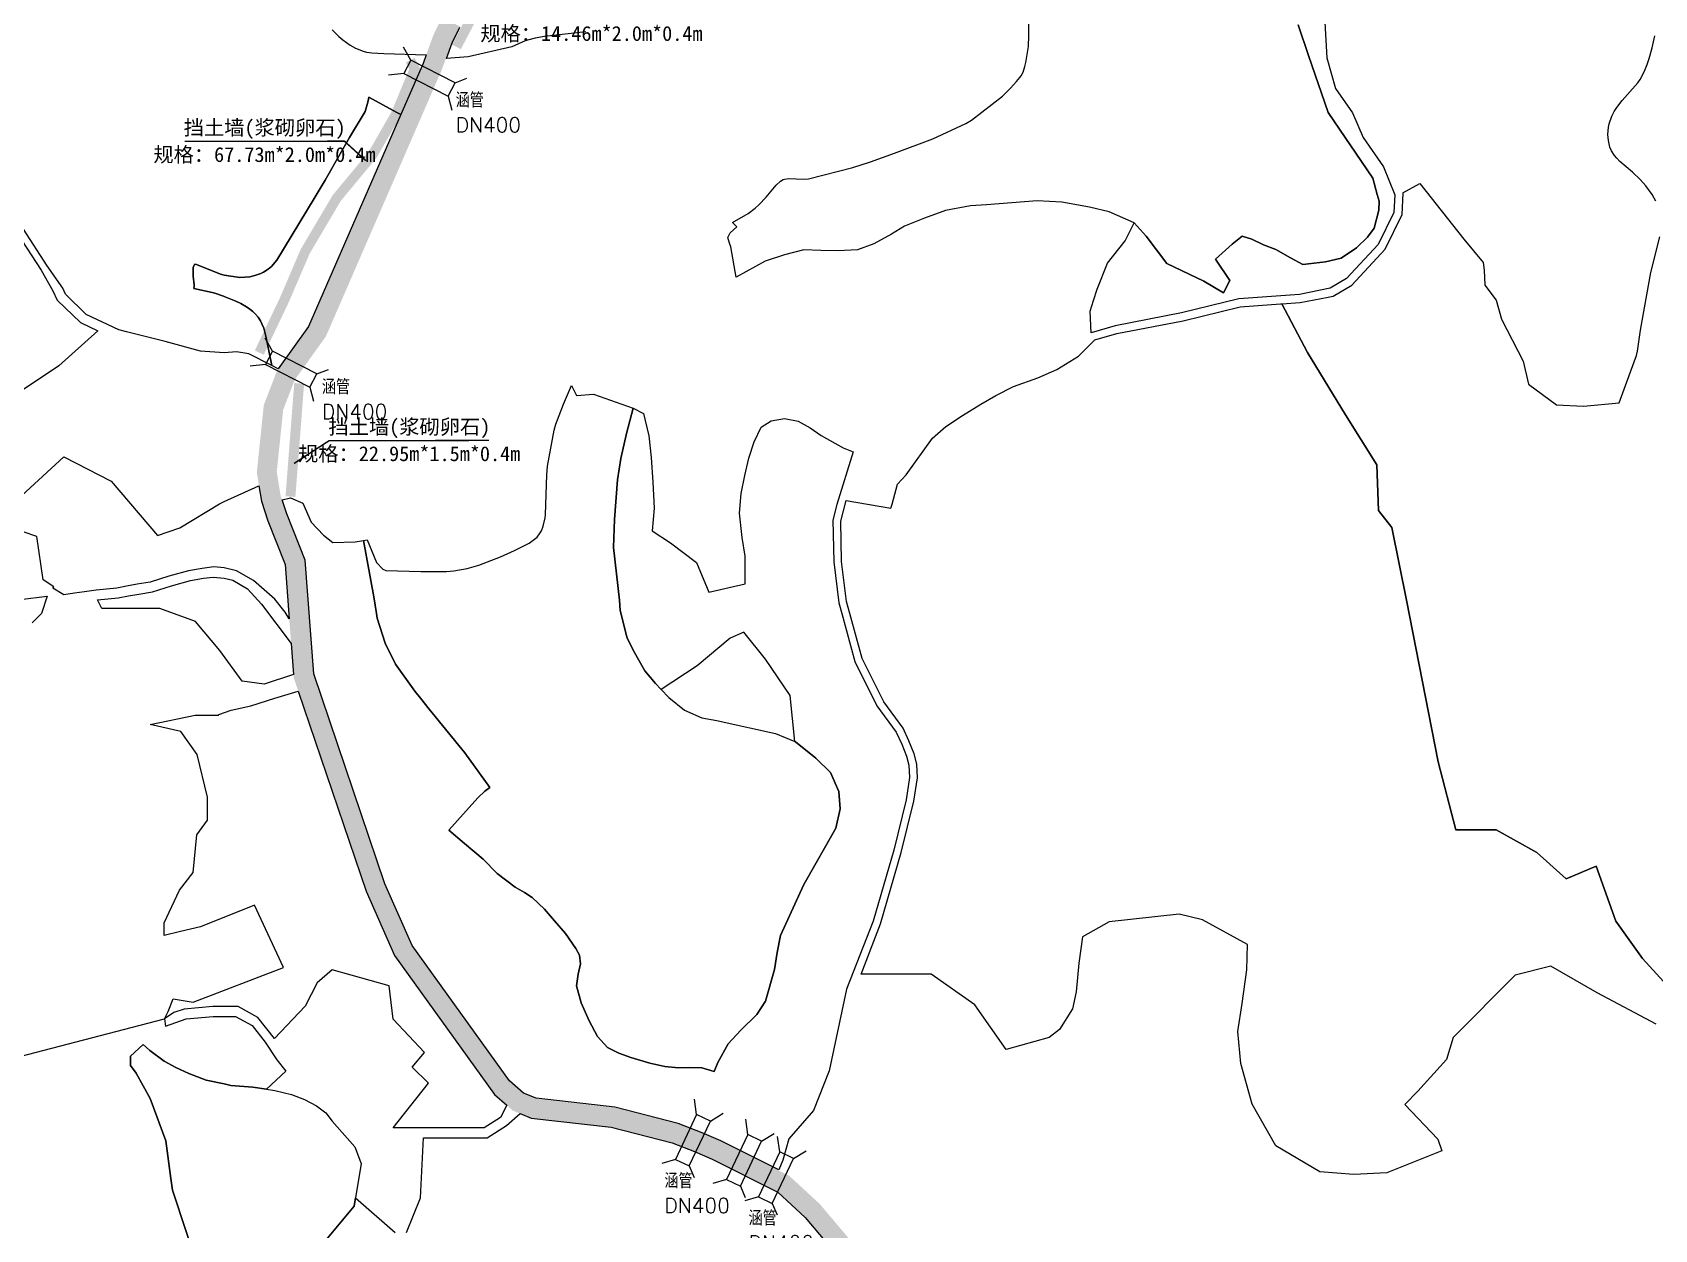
# Model space of a CAD drawing. Header units: millimetres. Extents: x 35444746 to 35449000, y 3482000 to 3488437.
# Drawn here: x 35446961.2 to 35447289.2, y 3486875.4 to 3487117.5 of the extents above; entities that cross this region are included whole.
import ezdxf
from ezdxf.enums import TextEntityAlignment as Align

# ---------------------------------------------------------------- set-up
doc = ezdxf.new("R2010")
doc.units = ezdxf.units.MM
doc.linetypes.add('X3', pattern=[5, 4, -1])
for name, color, linetype, true_color in [('0203.02旱地整理', 9, 'Continuous', 0x808080), ('0204.02水田整理', 9, 'Continuous', 0x808080), ('0302.02田间道路工程', 6, 'X3', 0xff00ff), ('0401.03涵管标注', 4, '732', 0x00ffff), ('0501.01挡土墙标注', 7, '732', 0x7d7d7d), ('0501.02挡土墙', 6, 'X3', 0xff00ff)]:
    doc.layers.add(name, color=color, linetype=linetype, true_color=true_color)
doc.styles.add('FS', font='rs.shx', dxfattribs={"bigfont": 'fs.shx'})
doc.styles.add('宋体', font='')
doc.styles.get('宋体').set_extended_font_data('SimSun')
doc.linetypes.add('10421', pattern='A,2,[150,AAA.SHX,S=0.5,R=0,X=0,Y=0.5],1e-11', length=2)
doc.linetypes.add('732', pattern='A,9,-0.5,[162,AAA.SHX,S=1,R=0,X=0,Y=0],-0.5', length=10)

msp = doc.modelspace()

# ---------------------------------------------------------------- linework, layer by layer
at = {"layer": '0203.02旱地整理', "color": 41}
for points in [[(35447222.524, 3487119.525), (35447222.922, 3487112.334), (35447224.649, 3487106.165), (35447228.141, 3487101.262), (35447230.249, 3487096.241), (35447234.358, 3487090.292), (35447236.649, 3487084.671), (35447236.494, 3487081.09), (35447233.306, 3487074.653), (35447226.933, 3487067.735), (35447223.591, 3487065.769), (35447217.398, 3487064.518), (35447205.146, 3487063.606), (35447193.548, 3487060.774), (35447180.102, 3487058.199), (35447175.249, 3487056.755), (35447175.054, 3487061.126), (35447175.718, 3487063.314), (35447176.465, 3487065.583), (35447178.588, 3487070.854), (35447182.155, 3487075.363), (35447184.005, 3487078.978), (35447186.404, 3487076.271), (35447190.558, 3487070.797), (35447198.034, 3487067.218), (35447202.056, 3487064.826), (35447203.33, 3487067.318), (35447200.428, 3487071.66), (35447203.786, 3487074.678), (35447205.836, 3487076.296), (35447207.791, 3487075.711), (35447210.149, 3487074.553), (35447212.642, 3487073.608), (35447215.567, 3487071.957), (35447218.086, 3487070.553), (35447222.684, 3487071.092), (35447225.825, 3487071.826), (35447228.935, 3487073.929), (35447231.148, 3487076.118), (35447232.463, 3487077.904), (35447233.461, 3487081.568), (35447233.471, 3487083.361), (35447233.095, 3487084.73), (35447232.192, 3487088.016), (35447223.18, 3487101.334), (35447219.239, 3487112.838), (35447217.109, 3487119.052)], [(35447222.524, 3487119.525), (35447222.922, 3487112.334), (35447224.649, 3487106.165), (35447228.141, 3487101.262), (35447230.249, 3487096.241), (35447234.358, 3487090.292), (35447236.649, 3487084.671), (35447236.494, 3487081.09), (35447233.306, 3487074.653), (35447226.933, 3487067.735), (35447223.591, 3487065.769), (35447217.398, 3487064.518), (35447205.146, 3487063.606), (35447193.548, 3487060.774), (35447180.102, 3487058.199), (35447175.249, 3487056.755), (35447175.054, 3487061.126), (35447175.718, 3487063.314), (35447176.465, 3487065.583), (35447178.588, 3487070.854), (35447182.155, 3487075.363), (35447184.005, 3487078.978), (35447186.404, 3487076.271), (35447190.558, 3487070.797), (35447198.034, 3487067.218), (35447202.056, 3487064.826), (35447203.33, 3487067.318), (35447200.428, 3487071.66), (35447203.786, 3487074.678), (35447205.836, 3487076.296), (35447207.791, 3487075.711), (35447210.149, 3487074.553), (35447212.642, 3487073.608), (35447215.567, 3487071.957), (35447218.086, 3487070.553), (35447222.684, 3487071.092), (35447225.825, 3487071.826), (35447228.935, 3487073.929), (35447231.148, 3487076.118), (35447232.463, 3487077.904), (35447233.461, 3487081.568), (35447233.471, 3487083.361), (35447233.095, 3487084.73), (35447232.192, 3487088.016), (35447223.18, 3487101.334), (35447219.239, 3487112.838), (35447217.109, 3487119.052)], [(35447289.45, 3487083.412), (35447288.715, 3487084.74), (35447287.399, 3487086.483), (35447286.282, 3487087.776), (35447284.701, 3487089.244), (35447282.177, 3487091.414), (35447281.537, 3487092.05), (35447281.065, 3487092.637), (35447280.444, 3487093.59), (35447280.158, 3487094.299), (35447279.97, 3487094.988), (35447279.852, 3487095.632), (35447279.752, 3487096.882), (35447279.862, 3487098.357), (35447280.014, 3487099.023), (35447280.549, 3487100.55), (35447281.045, 3487101.49), (35447281.558, 3487102.327), (35447282.602, 3487103.709), (35447285.78, 3487107.311), (35447286.254, 3487108.006), (35447287.086, 3487109.551), (35447287.704, 3487111.015), (35447288.112, 3487112.198), (35447288.704, 3487114.368), (35447289.246, 3487116.791)], [(35447289.45, 3487083.412), (35447288.715, 3487084.74), (35447287.399, 3487086.483), (35447286.282, 3487087.776), (35447284.701, 3487089.244), (35447282.177, 3487091.414), (35447281.537, 3487092.05), (35447281.065, 3487092.637), (35447280.444, 3487093.59), (35447280.158, 3487094.299), (35447279.97, 3487094.988), (35447279.852, 3487095.632), (35447279.752, 3487096.882), (35447279.862, 3487098.357), (35447280.014, 3487099.023), (35447280.549, 3487100.55), (35447281.045, 3487101.49), (35447281.558, 3487102.327), (35447282.602, 3487103.709), (35447285.78, 3487107.311), (35447286.254, 3487108.006), (35447287.086, 3487109.551), (35447287.704, 3487111.015), (35447288.112, 3487112.198), (35447288.704, 3487114.368), (35447289.246, 3487116.791)], [(35447290.999, 3486925.615), (35447286.726, 3486930.218), (35447281.356, 3486937.788), (35447277.391, 3486948.895), (35447271.331, 3486946.333), (35447265.383, 3486951.655), (35447257.124, 3486956.284), (35447248.983, 3486956.284), (35447245.416, 3486970.048), (35447239.007, 3487002.677), (35447236.033, 3487017.373), (35447233.362, 3487020.862), (35447233.053, 3487030.042), (35447226.71, 3487040.185), (35447219.008, 3487052.758), (35447213.846, 3487062.65), (35447217.516, 3487062.923), (35447223.206, 3487063.963), (35447224.175, 3487064.14), (35447228.011, 3487066.397), (35447234.721, 3487073.681), (35447238.176, 3487080.658), (35447238.363, 3487084.969), (35447238.313, 3487085.091), (35447241.7, 3487086.946), (35447250.59, 3487075.728), (35447254.533, 3487071.001), (35447254.732, 3487069.406), (35447254.876, 3487066.401), (35447257.148, 3487063.381), (35447258.268, 3487059.547), (35447262.637, 3487051.05), (35447263.722, 3487046.38), (35447269.326, 3487042.231), (35447274.808, 3487041.952), (35447282.055, 3487042.602), (35447285.031, 3487050.894), (35447285.548, 3487052.179), (35447285.736, 3487053.022), (35447286.343, 3487057.27), (35447288.44, 3487068.965), (35447290.246, 3487076.2)], [(35447290.999, 3486925.615), (35447286.726, 3486930.218), (35447281.356, 3486937.788), (35447277.391, 3486948.895), (35447271.331, 3486946.333), (35447265.383, 3486951.655), (35447257.124, 3486956.284), (35447248.983, 3486956.284), (35447245.416, 3486970.048), (35447239.007, 3487002.677), (35447236.033, 3487017.373), (35447233.362, 3487020.862), (35447233.053, 3487030.042), (35447226.71, 3487040.185), (35447219.008, 3487052.758), (35447213.846, 3487062.65), (35447217.516, 3487062.923), (35447223.206, 3487063.963), (35447224.175, 3487064.14), (35447228.011, 3487066.397), (35447234.721, 3487073.681), (35447238.176, 3487080.658), (35447238.363, 3487084.969), (35447238.313, 3487085.091), (35447241.7, 3487086.946), (35447250.59, 3487075.728), (35447254.533, 3487071.001), (35447254.732, 3487069.406), (35447254.876, 3487066.401), (35447257.148, 3487063.381), (35447258.268, 3487059.547), (35447262.637, 3487051.05), (35447263.722, 3487046.38), (35447269.326, 3487042.231), (35447274.808, 3487041.952), (35447282.055, 3487042.602), (35447285.031, 3487050.894), (35447285.548, 3487052.179), (35447285.736, 3487053.022), (35447286.343, 3487057.27), (35447288.44, 3487068.965), (35447290.246, 3487076.2)], [(35446958.111, 3487076.952), (35446962.973, 3487069.44), (35446965.369, 3487065.28), (35446966.254, 3487063.392), (35446970.933, 3487058.815), (35446974.422, 3487057.156), (35446966.597, 3487050.076), (35446952.291, 3487040.585)], [(35446958.111, 3487076.952), (35446962.973, 3487069.44), (35446965.369, 3487065.28), (35446966.254, 3487063.392), (35446970.933, 3487058.815), (35446974.422, 3487057.156), (35446966.597, 3487050.076), (35446952.291, 3487040.585)], [(35447289.532, 3486916.989), (35447277.599, 3486923.317), (35447268.225, 3486928.687), (35447260.973, 3486926.903), (35447248.456, 3486914.243), (35447247.103, 3486909.825), (35447241.29, 3486903.431), (35447238.726, 3486900.747), (35447245.347, 3486893.75), (35447246.2, 3486891.373), (35447235.076, 3486886.926), (35447228.387, 3486886.558), (35447221.533, 3486887.087), (35447212.587, 3486892.344), (35447207.809, 3486900.763), (35447205.534, 3486909.038), (35447204.908, 3486915.475), (35447205.837, 3486921.167), (35447206.716, 3486927.926), (35447206.894, 3486933.07), (35447197.773, 3486938.073), (35447193.06, 3486939.233), (35447178.888, 3486937.692), (35447173.512, 3486934.609), (35447172.795, 3486929.332), (35447172.238, 3486923.491), (35447171.505, 3486920.088), (35447168.885, 3486915.919), (35447166.787, 3486914.247), (35447158.079, 3486911.822), (35447151.775, 3486920.892), (35447142.937, 3486927.109), (35447128.753, 3486927.109), (35447132.696, 3486937.292), (35447136.897, 3486951.706), (35447139.43, 3486962.029), (35447140.151, 3486966.751), (35447140.039, 3486969.574), (35447139.495, 3486971.646), (35447138.43, 3486974.246), (35447137.265, 3486976.814), (35447133.33, 3486982.159), (35447128.991, 3486990.887), (35447126.495, 3487000), (35447125.821, 3487002.462), (35447124.825, 3487010.544), (35447124.684, 3487018.685), (35447125.779, 3487022.828), (35447134.784, 3487021.284), (35447135.071, 3487022.088), (35447136.154, 3487026.141), (35447137.873, 3487028.079), (35447143.203, 3487035.434), (35447145.899, 3487037.852), (35447149.244, 3487040.022), (35447152.996, 3487042.352), (35447156.013, 3487044.118), (35447159.599, 3487045.881), (35447164.484, 3487047.634), (35447168.313, 3487049.314), (35447172.718, 3487052.045), (35447176.003, 3487055.31), (35447180.481, 3487056.643), (35447193.891, 3487059.211), (35447205.398, 3487062.021), (35447213.551, 3487062.628), (35447213.846, 3487062.65), (35447219.008, 3487052.758), (35447226.71, 3487040.185), (35447233.053, 3487030.042), (35447233.362, 3487020.862), (35447236.033, 3487017.373), (35447239.007, 3487002.677), (35447245.416, 3486970.048), (35447248.983, 3486956.284), (35447257.124, 3486956.284), (35447265.383, 3486951.655), (35447271.331, 3486946.333), (35447277.391, 3486948.895), (35447281.356, 3486937.788), (35447286.726, 3486930.218), (35447290.999, 3486925.615)], [(35447289.532, 3486916.989), (35447277.599, 3486923.317), (35447268.225, 3486928.687), (35447260.973, 3486926.903), (35447248.456, 3486914.243), (35447247.103, 3486909.825), (35447241.29, 3486903.431), (35447238.726, 3486900.747), (35447245.347, 3486893.75), (35447246.2, 3486891.373), (35447235.076, 3486886.926), (35447228.387, 3486886.558), (35447221.533, 3486887.087), (35447212.587, 3486892.344), (35447207.809, 3486900.763), (35447205.534, 3486909.038), (35447204.908, 3486915.475), (35447205.837, 3486921.167), (35447206.716, 3486927.926), (35447206.894, 3486933.07), (35447197.773, 3486938.073), (35447193.06, 3486939.233), (35447178.888, 3486937.692), (35447173.512, 3486934.609), (35447172.795, 3486929.332), (35447172.238, 3486923.491), (35447171.505, 3486920.088), (35447168.885, 3486915.919), (35447166.787, 3486914.247), (35447158.079, 3486911.822), (35447151.775, 3486920.892), (35447142.937, 3486927.109), (35447128.753, 3486927.109), (35447132.696, 3486937.292), (35447136.897, 3486951.706), (35447139.43, 3486962.029), (35447140.151, 3486966.751), (35447140.039, 3486969.574), (35447139.495, 3486971.646), (35447138.43, 3486974.246), (35447137.265, 3486976.814), (35447133.33, 3486982.159), (35447128.991, 3486990.887), (35447126.495, 3487000), (35447125.821, 3487002.462), (35447124.825, 3487010.544), (35447124.684, 3487018.685), (35447125.779, 3487022.828), (35447134.784, 3487021.284), (35447135.071, 3487022.088), (35447136.154, 3487026.141), (35447137.873, 3487028.079), (35447143.203, 3487035.434), (35447145.899, 3487037.852), (35447149.244, 3487040.022), (35447152.996, 3487042.352), (35447156.013, 3487044.118), (35447159.599, 3487045.881), (35447164.484, 3487047.634), (35447168.313, 3487049.314), (35447172.718, 3487052.045), (35447176.003, 3487055.31), (35447180.481, 3487056.643), (35447193.891, 3487059.211), (35447205.398, 3487062.021), (35447213.551, 3487062.628), (35447213.846, 3487062.65), (35447219.008, 3487052.758), (35447226.71, 3487040.185), (35447233.053, 3487030.042), (35447233.362, 3487020.862), (35447236.033, 3487017.373), (35447239.007, 3487002.677), (35447245.416, 3486970.048), (35447248.983, 3486956.284), (35447257.124, 3486956.284), (35447265.383, 3486951.655), (35447271.331, 3486946.333), (35447277.391, 3486948.895), (35447281.356, 3486937.788), (35447286.726, 3486930.218), (35447290.999, 3486925.615)], [(35446955.634, 3487020.67), (35446967.566, 3487031.697), (35446977.147, 3487026.784), (35446986.486, 3487015.774), (35446991.047, 3487017.301), (35446999.075, 3487022.216), (35447000, 3487022.649), (35447007.035349, 3487025.804485), (35447007.530832, 3487022.743644), (35447008.834613, 3487018.750414), (35447012.328002, 3487009.892399), (35447013.155887, 3486998.920508), (35447012.299, 3487000.279), (35447010.215, 3487002.915), (35447005.904, 3487006.662), (35447002.492, 3487008.63), (35447000, 3487009.24), (35446997.891, 3487009.416), (35446995.529, 3487009.1), (35446992.759, 3487008.623), (35446988.801, 3487007.528), (35446985.048, 3487006.321), (35446982.439, 3487005.924), (35446980.238, 3487005.525), (35446978.28, 3487005.126), (35446974.123, 3487004.735), (35446971.751, 3487004.389), (35446969.71, 3487004.091), (35446967.601, 3487003.783), (35446965.348, 3487005.117), (35446965.545, 3487005.392), (35446963.416, 3487006.819), (35446962.144, 3487015.548), (35446956.969, 3487017.313)], [(35446955.634, 3487020.67), (35446967.566, 3487031.697), (35446977.147, 3487026.784), (35446986.486, 3487015.774), (35446991.047, 3487017.301), (35446999.075, 3487022.216), (35447000, 3487022.649), (35447007.035349, 3487025.804485), (35447007.530832, 3487022.743644), (35447008.834613, 3487018.750414), (35447012.328002, 3487009.892399), (35447013.155887, 3486998.920508), (35447012.299, 3487000.279), (35447010.215, 3487002.915), (35447005.904, 3487006.662), (35447002.492, 3487008.63), (35447000, 3487009.24), (35446997.891, 3487009.416), (35446995.529, 3487009.1), (35446992.759, 3487008.623), (35446988.801, 3487007.528), (35446985.048, 3487006.321), (35446982.439, 3487005.924), (35446980.238, 3487005.525), (35446978.28, 3487005.126), (35446974.123, 3487004.735), (35446971.751, 3487004.389), (35446969.71, 3487004.091), (35446967.601, 3487003.783), (35446965.348, 3487005.117), (35446965.545, 3487005.392), (35446963.416, 3487006.819), (35446962.144, 3487015.548), (35446956.969, 3487017.313)], [(35446958.777, 3487002.827), (35446964.178, 3487003.487), (35446963.068, 3487000), (35446961.183, 3486998.145)], [(35446958.777, 3487002.827), (35446964.178, 3487003.487), (35446963.068, 3487000), (35446961.183, 3486998.145)], [(35446948.748, 3486907.859), (35446987.966, 3486918.048), (35446988.146, 3486916.547), (35446992.314, 3486918.031), (35446997.784, 3486918.555), (35447002.319, 3486918.555), (35447005.643, 3486916.704), (35447008.312, 3486913.342), (35447010.651, 3486909.764), (35447012.492, 3486907.487), (35447008.571, 3486903.826), (35447005.769, 3486904.245), (35447001.352, 3486904.591), (35447000, 3486904.885), (35446996.365, 3486905.675), (35446992.853, 3486906.999), (35446990.239, 3486908.237), (35446987.871, 3486909.474), (35446984.935, 3486911.614), (35446983.652, 3486912.871), (35446981.073, 3486910.532), (35446981.069, 3486909.629), (35446981.065, 3486908.645), (35446982.172, 3486907.041), (35446985.012, 3486901.938), (35446988.171, 3486893.378), (35446989.21, 3486885.749), (35446989.526, 3486883.433), (35446995.221, 3486866.317)], [(35446948.748, 3486907.859), (35446987.966, 3486918.048), (35446988.146, 3486916.547), (35446992.314, 3486918.031), (35446997.784, 3486918.555), (35447002.319, 3486918.555), (35447005.643, 3486916.704), (35447008.312, 3486913.342), (35447010.651, 3486909.764), (35447012.492, 3486907.487), (35447008.571, 3486903.826), (35447005.769, 3486904.245), (35447001.352, 3486904.591), (35447000, 3486904.885), (35446996.365, 3486905.675), (35446992.853, 3486906.999), (35446990.239, 3486908.237), (35446987.871, 3486909.474), (35446984.935, 3486911.614), (35446983.652, 3486912.871), (35446981.073, 3486910.532), (35446981.069, 3486909.629), (35446981.065, 3486908.645), (35446982.172, 3486907.041), (35446985.012, 3486901.938), (35446988.171, 3486893.378), (35446989.21, 3486885.749), (35446989.526, 3486883.433), (35446995.221, 3486866.317)], [(35446995.221, 3486866.317), (35446989.526, 3486883.433), (35446989.21, 3486885.749), (35446988.171, 3486893.378), (35446985.012, 3486901.938), (35446982.172, 3486907.041), (35446981.065, 3486908.645), (35446981.069, 3486909.629), (35446981.073, 3486910.532), (35446983.652, 3486912.871), (35446984.935, 3486911.614), (35446987.871, 3486909.474), (35446990.239, 3486908.237), (35446992.853, 3486906.999), (35446996.365, 3486905.675), (35447000, 3486904.885), (35447001.352, 3486904.591), (35447005.769, 3486904.245), (35447008.571, 3486903.826), (35447010.267, 3486903.572), (35447013.618, 3486902.74), (35447016.233, 3486901.747), (35447018.682, 3486900.428), (35447020.558, 3486899.029), (35447021.86, 3486897.387), (35447026.401, 3486892.146), (35447027.543, 3486889.149), (35447027.674, 3486888.806), (35447026.561, 3486881.833), (35447026.295, 3486880.166), (35447020.193, 3486872.896)], [(35446995.221, 3486866.317), (35446989.526, 3486883.433), (35446989.21, 3486885.749), (35446988.171, 3486893.378), (35446985.012, 3486901.938), (35446982.172, 3486907.041), (35446981.065, 3486908.645), (35446981.069, 3486909.629), (35446981.073, 3486910.532), (35446983.652, 3486912.871), (35446984.935, 3486911.614), (35446987.871, 3486909.474), (35446990.239, 3486908.237), (35446992.853, 3486906.999), (35446996.365, 3486905.675), (35447000, 3486904.885), (35447001.352, 3486904.591), (35447005.769, 3486904.245), (35447008.571, 3486903.826), (35447010.267, 3486903.572), (35447013.618, 3486902.74), (35447016.233, 3486901.747), (35447018.682, 3486900.428), (35447020.558, 3486899.029), (35447021.86, 3486897.387), (35447026.401, 3486892.146), (35447027.543, 3486889.149), (35447027.674, 3486888.806), (35447026.561, 3486881.833), (35447026.295, 3486880.166), (35447020.193, 3486872.896)], [(35447036.864, 3486874.849), (35447039.673, 3486881.832), (35447040.322, 3486894.004), (35447041.65, 3486894.004), (35447047.728, 3486894.004), (35447053.152, 3486894.004), (35447057.05, 3486896.506), (35447059.847867, 3486898.896178), (35447062.076387, 3486897.993706), (35447078.211972, 3486896.145664), (35447090.556242, 3486893.002415), (35447095.087079, 3486891.234256), (35447098.687262, 3486889.696306), (35447111.90916, 3486883.012027), (35447117.457628, 3486877.901058), (35447129.468637, 3486863.677742)], [(35447036.864, 3486874.849), (35447039.673, 3486881.832), (35447040.322, 3486894.004), (35447041.65, 3486894.004), (35447047.728, 3486894.004), (35447053.152, 3486894.004), (35447057.05, 3486896.506), (35447059.847867, 3486898.896178), (35447062.076387, 3486897.993706), (35447078.211972, 3486896.145664), (35447090.556242, 3486893.002415), (35447095.087079, 3486891.234256), (35447098.687262, 3486889.696306), (35447111.90916, 3486883.012027), (35447117.457628, 3486877.901058), (35447129.468637, 3486863.677742)], [(35447020.193, 3486872.896), (35447026.295, 3486880.166), (35447026.561, 3486881.833), (35447034.559, 3486874.849)], [(35447020.193, 3486872.896), (35447026.295, 3486880.166), (35447026.561, 3486881.833), (35447034.559, 3486874.849)]]:
    msp.add_lwpolyline(points, dxfattribs=at)
for points in [[(35447035.707012, 3487100.91936), (35447017.0633, 3487058.020595), (35447010.927126, 3487049.447753), (35447009.614, 3487050.141), (35447008.445, 3487056.063), (35447007.985, 3487057.674), (35447007.614, 3487058.592), (35447007.308, 3487059.212), (35447006.84, 3487059.949), (35447006.362, 3487060.545), (35447005.764, 3487061.104), (35447005.183, 3487061.564), (35447004.486, 3487062.044), (35447003.369, 3487062.702), (35447002.348, 3487063.168), (35447000, 3487064.087), (35446999.848, 3487064.147), (35446998.105, 3487064.78), (35446997.559, 3487064.937), (35446993.882, 3487065.699), (35446993.936, 3487066.166), (35446993.923, 3487066.484), (35446993.745, 3487068.215), (35446993.725, 3487070.057), (35446994.081, 3487070.669), (35446994.394, 3487070.607), (35446999.267, 3487068.592), (35447000, 3487068.446), (35447001.317, 3487068.185), (35447003.155, 3487067.945), (35447005.184, 3487068.07), (35447006.183, 3487068.332), (35447007.382, 3487068.749), (35447007.956, 3487069.012), (35447008.881, 3487069.607), (35447009.597, 3487070.179), (35447010.611, 3487071.475), (35447018.214, 3487083.948), (35447020.437, 3487087.651), (35447023.697, 3487093.444), (35447025.346, 3487096.286), (35447028.494, 3487101.538), (35447028.919, 3487102.918), (35447029.081, 3487103.68), (35447029.211, 3487104.399), (35447034.898, 3487101.314)], [(35447035.707012, 3487100.91936), (35447017.0633, 3487058.020595), (35447010.927126, 3487049.447753), (35447009.614, 3487050.141), (35447008.445, 3487056.063), (35447007.985, 3487057.674), (35447007.614, 3487058.592), (35447007.308, 3487059.212), (35447006.84, 3487059.949), (35447006.362, 3487060.545), (35447005.764, 3487061.104), (35447005.183, 3487061.564), (35447004.486, 3487062.044), (35447003.369, 3487062.702), (35447002.348, 3487063.168), (35447000, 3487064.087), (35446999.848, 3487064.147), (35446998.105, 3487064.78), (35446997.559, 3487064.937), (35446993.882, 3487065.699), (35446993.936, 3487066.166), (35446993.923, 3487066.484), (35446993.745, 3487068.215), (35446993.725, 3487070.057), (35446994.081, 3487070.669), (35446994.394, 3487070.607), (35446999.267, 3487068.592), (35447000, 3487068.446), (35447001.317, 3487068.185), (35447003.155, 3487067.945), (35447005.184, 3487068.07), (35447006.183, 3487068.332), (35447007.382, 3487068.749), (35447007.956, 3487069.012), (35447008.881, 3487069.607), (35447009.597, 3487070.179), (35447010.611, 3487071.475), (35447018.214, 3487083.948), (35447020.437, 3487087.651), (35447023.697, 3487093.444), (35447025.346, 3487096.286), (35447028.494, 3487101.538), (35447028.919, 3487102.918), (35447029.081, 3487103.68), (35447029.211, 3487104.399), (35447034.898, 3487101.314)], [(35447082.668, 3487041.498), (35447084.748, 3487040.426), (35447085.872, 3487035.911), (35447086.343, 3487031.567), (35447086.635, 3487026.59), (35447086.925, 3487021.287), (35447086.553, 3487016.736), (35447090.241, 3487014.317), (35447095.501, 3487010.331), (35447097.962, 3487004.31), (35447105.308, 3487006.006), (35447105.308, 3487011.573), (35447104.688, 3487015.375), (35447104.155, 3487020.319), (35447104.506, 3487024.285), (35447105.26, 3487027.924), (35447106.093, 3487031.401), (35447107.168, 3487034.714), (35447108.566, 3487037.701), (35447110.599, 3487038.983), (35447113.275, 3487039.45), (35447116.024, 3487038.865), (35447118.445, 3487037.552), (35447120.702, 3487035.998), (35447125.139, 3487033.539), (35447127.160082, 3487032.707975), (35447123.885024, 3487022.028998), (35447123.081, 3487018.878), (35447123.227, 3487010.435), (35447124.249, 3487002.146), (35447124.836746, 3487000), (35447127.489, 3486990.316), (35447131.96, 3486981.323), (35447135.876, 3486976.003), (35447136.968, 3486973.596), (35447137.975, 3486971.138), (35447138.448, 3486969.336), (35447138.547, 3486966.841), (35447137.859, 3486962.339), (35447135.356, 3486952.136), (35447131.179, 3486937.805), (35447125.847, 3486924.036), (35447122.321, 3486907.519), (35447119.17, 3486899.483), (35447114.18739, 3486893.774493), (35447112.938106, 3486889.489), (35447112.105027, 3486887.496273), (35447100.415174, 3486893.406033), (35447096.634392, 3486895.021132), (35447091.809116, 3486896.904196), (35447078.952726, 3486900.177848), (35447063.095311, 3486901.994029), (35447060.541052, 3486903.028415), (35447057.712612, 3486905.514479), (35447037.997754, 3486932.909578), (35447032.486289, 3486945.375661), (35447018.095107, 3486987.823716), (35447016.360125, 3487010.817292), (35447012.684759, 3487020.136736), (35447011.747067, 3487023.008709), (35447013.400452, 3487023.398149), (35447015.893, 3487022.338), (35447017.601, 3487018.475), (35447020.052, 3487015.839), (35447021.934, 3487014.354), (35447026.448, 3487014.5), (35447028.18, 3487014.782), (35447030.236, 3487003.391), (35447030.798, 3487000), (35447030.953, 3486999.063), (35447032.512, 3486994.008), (35447034.616, 3486989.757), (35447038.538, 3486984.29), (35447039.68, 3486982.882), (35447041.459, 3486980.689), (35447048.682, 3486971.85), (35447053.695, 3486964.808), (35447052.674, 3486964.062), (35447051.275, 3486962.763), (35447045.435, 3486956.229), (35447048.571, 3486953.487), (35447052.377, 3486950.366), (35447055.186, 3486947.405), (35447058.813, 3486944.681), (35447060.682, 3486943.565), (35447062.284, 3486942.608), (35447064.777, 3486940.215), (35447066.799, 3486937.836), (35447068.983, 3486935.294), (35447071.083, 3486932.263), (35447071.807, 3486930.953), (35447072.024, 3486929.142), (35447071.587, 3486927.089), (35447071.228, 3486924.708), (35447072.184, 3486921.273), (35447073.776, 3486917.652), (35447075.469, 3486914.456), (35447077.495, 3486912.238), (35447079.773, 3486911.08), (35447082.217, 3486910.247), (35447086.046, 3486909.077), (35447089.062, 3486908.404), (35447091.836, 3486908.14), (35447094.122, 3486908.206), (35447096.579, 3486908.13), (35447099.039, 3486907.393), (35447099.821, 3486909.188), (35447101.888, 3486913.022), (35447104.429, 3486915.771), (35447107.706, 3486918.923), (35447109.433, 3486921.596), (35447111.264, 3486927.996), (35447111.777, 3486931.493), (35447112.451, 3486934.907), (35447117.165, 3486945.201), (35447121.605, 3486953.061), (35447123.661, 3486956.612), (35447124.5, 3486960.506), (35447124.281, 3486964.002), (35447122.6, 3486967.832), (35447119.614, 3486970.777), (35447115.49, 3486974.048), (35447115.352, 3486974.107), (35447114.405, 3486983.424), (35447109.41, 3486990.793), (35447105.081, 3486996.239), (35447102.32, 3486995.045), (35447095.602, 3486989.45), (35447088.348, 3486984.662), (35447087.173, 3486985.887), (35447085.07, 3486988.43), (35447082.975, 3486992.114), (35447081.513, 3486994.902), (35447081.371, 3486995.304), (35447080.057, 3487000.637), (35447079.907, 3487002.679), (35447078.728, 3487013.323), (35447078.93, 3487019.04), (35447079.488, 3487027.026), (35447080.184, 3487031.333), (35447081.362, 3487036.387)], [(35447082.668, 3487041.498), (35447084.748, 3487040.426), (35447085.872, 3487035.911), (35447086.343, 3487031.567), (35447086.635, 3487026.59), (35447086.925, 3487021.287), (35447086.553, 3487016.736), (35447090.241, 3487014.317), (35447095.501, 3487010.331), (35447097.962, 3487004.31), (35447105.308, 3487006.006), (35447105.308, 3487011.573), (35447104.688, 3487015.375), (35447104.155, 3487020.319), (35447104.506, 3487024.285), (35447105.26, 3487027.924), (35447106.093, 3487031.401), (35447107.168, 3487034.714), (35447108.566, 3487037.701), (35447110.599, 3487038.983), (35447113.275, 3487039.45), (35447116.024, 3487038.865), (35447118.445, 3487037.552), (35447120.702, 3487035.998), (35447125.139, 3487033.539), (35447127.160082, 3487032.707975), (35447123.885024, 3487022.028998), (35447123.081, 3487018.878), (35447123.227, 3487010.435), (35447124.249, 3487002.146), (35447124.836746, 3487000), (35447127.489, 3486990.316), (35447131.96, 3486981.323), (35447135.876, 3486976.003), (35447136.968, 3486973.596), (35447137.975, 3486971.138), (35447138.448, 3486969.336), (35447138.547, 3486966.841), (35447137.859, 3486962.339), (35447135.356, 3486952.136), (35447131.179, 3486937.805), (35447125.847, 3486924.036), (35447122.321, 3486907.519), (35447119.17, 3486899.483), (35447114.18739, 3486893.774493), (35447112.938106, 3486889.489), (35447112.105027, 3486887.496273), (35447100.415174, 3486893.406033), (35447096.634392, 3486895.021132), (35447091.809116, 3486896.904196), (35447078.952726, 3486900.177848), (35447063.095311, 3486901.994029), (35447060.541052, 3486903.028415), (35447057.712612, 3486905.514479), (35447037.997754, 3486932.909578), (35447032.486289, 3486945.375661), (35447018.095107, 3486987.823716), (35447016.360125, 3487010.817292), (35447012.684759, 3487020.136736), (35447011.747067, 3487023.008709), (35447013.400452, 3487023.398149), (35447015.893, 3487022.338), (35447017.601, 3487018.475), (35447020.052, 3487015.839), (35447021.934, 3487014.354), (35447026.448, 3487014.5), (35447028.18, 3487014.782), (35447030.236, 3487003.391), (35447030.798, 3487000), (35447030.953, 3486999.063), (35447032.512, 3486994.008), (35447034.616, 3486989.757), (35447038.538, 3486984.29), (35447039.68, 3486982.882), (35447041.459, 3486980.689), (35447048.682, 3486971.85), (35447053.695, 3486964.808), (35447052.674, 3486964.062), (35447051.275, 3486962.763), (35447045.435, 3486956.229), (35447048.571, 3486953.487), (35447052.377, 3486950.366), (35447055.186, 3486947.405), (35447058.813, 3486944.681), (35447060.682, 3486943.565), (35447062.284, 3486942.608), (35447064.777, 3486940.215), (35447066.799, 3486937.836), (35447068.983, 3486935.294), (35447071.083, 3486932.263), (35447071.807, 3486930.953), (35447072.024, 3486929.142), (35447071.587, 3486927.089), (35447071.228, 3486924.708), (35447072.184, 3486921.273), (35447073.776, 3486917.652), (35447075.469, 3486914.456), (35447077.495, 3486912.238), (35447079.773, 3486911.08), (35447082.217, 3486910.247), (35447086.046, 3486909.077), (35447089.062, 3486908.404), (35447091.836, 3486908.14), (35447094.122, 3486908.206), (35447096.579, 3486908.13), (35447099.039, 3486907.393), (35447099.821, 3486909.188), (35447101.888, 3486913.022), (35447104.429, 3486915.771), (35447107.706, 3486918.923), (35447109.433, 3486921.596), (35447111.264, 3486927.996), (35447111.777, 3486931.493), (35447112.451, 3486934.907), (35447117.165, 3486945.201), (35447121.605, 3486953.061), (35447123.661, 3486956.612), (35447124.5, 3486960.506), (35447124.281, 3486964.002), (35447122.6, 3486967.832), (35447119.614, 3486970.777), (35447115.49, 3486974.048), (35447115.352, 3486974.107), (35447114.405, 3486983.424), (35447109.41, 3486990.793), (35447105.081, 3486996.239), (35447102.32, 3486995.045), (35447095.602, 3486989.45), (35447088.348, 3486984.662), (35447087.173, 3486985.887), (35447085.07, 3486988.43), (35447082.975, 3486992.114), (35447081.513, 3486994.902), (35447081.371, 3486995.304), (35447080.057, 3487000.637), (35447079.907, 3487002.679), (35447078.728, 3487013.323), (35447078.93, 3487019.04), (35447079.488, 3487027.026), (35447080.184, 3487031.333), (35447081.362, 3487036.387)], [(35446974.383, 3487002.751), (35446978.569, 3487003.145), (35446980.628, 3487003.564), (35446982.744, 3487003.948), (35446985.504, 3487004.368), (35446989.365, 3487005.61), (35446993.2, 3487006.671), (35446995.813, 3487007.121), (35446997.783, 3487007.384), (35447000, 3487007.182), (35447001.739, 3487006.756), (35447004.737, 3487005.027), (35447007.519, 3487001.867), (35447013.532402, 3486993.930577), (35447014.00259, 3486987.69921), (35447008.065, 3486985.743), (35447003.621, 3486986.302), (35446999.111, 3486992.548), (35446994.229, 3486998.411), (35446987.014, 3487001.018), (35446975.286, 3487001.018)], [(35446974.383, 3487002.751), (35446978.569, 3487003.145), (35446980.628, 3487003.564), (35446982.744, 3487003.948), (35446985.504, 3487004.368), (35446989.365, 3487005.61), (35446993.2, 3487006.671), (35446995.813, 3487007.121), (35446997.783, 3487007.384), (35447000, 3487007.182), (35447001.739, 3487006.756), (35447004.737, 3487005.027), (35447007.519, 3487001.867), (35447013.532402, 3486993.930577), (35447014.00259, 3486987.69921), (35447008.065, 3486985.743), (35447003.621, 3486986.302), (35446999.111, 3486992.548), (35446994.229, 3486998.411), (35446987.014, 3487001.018), (35446975.286, 3487001.018)], [(35447014.961108, 3486984.328559), (35447028.671327, 3486943.889065), (35447034.429008, 3486930.866082), (35447054.663717, 3486902.748615), (35447057.11, 3486900.598448), (35447055.854, 3486898.116), (35447052.565, 3486896.004), (35447047.728, 3486896.004), (35447041.65, 3486896.004), (35447034.143, 3486896.004), (35447041.287, 3486905.067), (35447037.983, 3486908.31), (35447040.515, 3486911.248), (35447034.131, 3486918.016), (35447033.383, 3486924.742), (35447021.825, 3486927.969), (35447018.787, 3486925.322), (35447016.403, 3486920.59), (35447010.159, 3486914.085), (35447006.822, 3486918.337), (35447002.838, 3486920.555), (35446997.688, 3486920.555), (35446991.918, 3486920.002), (35446989.844, 3486919.359), (35446987.966, 3486918.048), (35446988.658, 3486919.553), (35446989.69, 3486922.086), (35446993.701, 3486921.407), (35447012.018, 3486928.422), (35447006.104, 3486941.039), (35446995.202, 3486936.627), (35446991.148, 3486935.677), (35446987.861, 3486934.907), (35446987.861, 3486937.471), (35446990.983, 3486944.076), (35446993.744, 3486947.631), (35446994.493, 3486955.252), (35446996.639, 3486958.215), (35446996.639, 3486962.866), (35446994.507, 3486971.488), (35446991.211, 3486976.139), (35446985.007, 3486977.592), (35446994.147, 3486979.467), (35446998.866, 3486979.467), (35446998.919, 3486979.6), (35447001.414, 3486980.468), (35447005.38, 3486981.339), (35447010.239, 3486982.86)], [(35447014.961108, 3486984.328559), (35447028.671327, 3486943.889065), (35447034.429008, 3486930.866082), (35447054.663717, 3486902.748615), (35447057.11, 3486900.598448), (35447055.854, 3486898.116), (35447052.565, 3486896.004), (35447047.728, 3486896.004), (35447041.65, 3486896.004), (35447034.143, 3486896.004), (35447041.287, 3486905.067), (35447037.983, 3486908.31), (35447040.515, 3486911.248), (35447034.131, 3486918.016), (35447033.383, 3486924.742), (35447021.825, 3486927.969), (35447018.787, 3486925.322), (35447016.403, 3486920.59), (35447010.159, 3486914.085), (35447006.822, 3486918.337), (35447002.838, 3486920.555), (35446997.688, 3486920.555), (35446991.918, 3486920.002), (35446989.844, 3486919.359), (35446987.966, 3486918.048), (35446988.658, 3486919.553), (35446989.69, 3486922.086), (35446993.701, 3486921.407), (35447012.018, 3486928.422), (35447006.104, 3486941.039), (35446995.202, 3486936.627), (35446991.148, 3486935.677), (35446987.861, 3486934.907), (35446987.861, 3486937.471), (35446990.983, 3486944.076), (35446993.744, 3486947.631), (35446994.493, 3486955.252), (35446996.639, 3486958.215), (35446996.639, 3486962.866), (35446994.507, 3486971.488), (35446991.211, 3486976.139), (35446985.007, 3486977.592), (35446994.147, 3486979.467), (35446998.866, 3486979.467), (35446998.919, 3486979.6), (35447001.414, 3486980.468), (35447005.38, 3486981.339), (35447010.239, 3486982.86)]]:
    msp.add_lwpolyline(points, close=True, dxfattribs=at)
at = {"layer": '0204.02水田整理', "color": 51}
for points in [[(35447217.109, 3487119.052), (35447219.239, 3487112.838), (35447223.18, 3487101.334), (35447232.192, 3487088.016), (35447233.095, 3487084.73), (35447233.471, 3487083.361), (35447233.461, 3487081.568), (35447232.463, 3487077.904), (35447231.148, 3487076.118), (35447228.935, 3487073.929), (35447225.825, 3487071.826), (35447222.684, 3487071.092), (35447218.086, 3487070.553), (35447215.567, 3487071.957), (35447212.642, 3487073.608), (35447210.149, 3487074.553), (35447207.791, 3487075.711), (35447205.836, 3487076.296), (35447203.786, 3487074.678), (35447200.428, 3487071.66), (35447203.33, 3487067.318), (35447202.056, 3487064.826), (35447198.034, 3487067.218), (35447190.558, 3487070.797), (35447186.404, 3487076.271), (35447184.005, 3487078.978), (35447178.922, 3487081.21), (35447174.961, 3487082.164), (35447169.355, 3487083.178), (35447164.394, 3487083.456), (35447154.085, 3487082.657), (35447150.883, 3487082.409), (35447145.832, 3487081.468), (35447141.592, 3487079.951), (35447137.524, 3487078.333), (35447134.922, 3487076.735), (35447131.327, 3487074.753), (35447128.058, 3487073.553), (35447124.144, 3487073.335), (35447120.639, 3487073.419), (35447117.214, 3487073.524), (35447113.287, 3487072.551), (35447109.361, 3487071.272), (35447103.476, 3487067.984), (35447102.461, 3487074.156), (35447102.138, 3487074.895), (35447101.804, 3487076.025), (35447102.303, 3487077.005), (35447103.622, 3487078.225), (35447102.793, 3487079.058), (35447105.948, 3487080.911), (35447107.324, 3487081.942), (35447108.092, 3487082.62), (35447109.544, 3487084.218), (35447111.584, 3487086.586), (35447112.472, 3487087.395), (35447113.021, 3487087.731), (35447113.308, 3487087.838), (35447114.143, 3487087.933), (35447117.142, 3487087.855), (35447118.118, 3487087.922), (35447127.127, 3487090.18), (35447130.663, 3487091.35), (35447135.536, 3487093.089), (35447143.269, 3487095.954), (35447149.911, 3487099.071), (35447151.107, 3487099.752), (35447157.329, 3487104.646), (35447158.937, 3487106.223), (35447160.186, 3487107.567), (35447160.848, 3487108.381), (35447161.093, 3487108.731), (35447161.509, 3487109.469), (35447161.901, 3487110.627), (35447162.079, 3487111.449), (35447162.582, 3487114.655), (35447162.686, 3487116.846), (35447162.742, 3487125.212)], [(35447021.807, 3487118.004), (35447023.157, 3487116.684), (35447023.997, 3487115.981), (35447025.456, 3487114.911), (35447026.525, 3487114.316), (35447028.09, 3487113.692), (35447028.804, 3487113.531), (35447029.858, 3487113.395), (35447032.269, 3487113.232), (35447040.83814, 3487112.992607), (35447040.196826, 3487111.250324), (35447035.707012, 3487100.91936), (35447034.898, 3487101.314), (35447029.211, 3487104.399), (35447029.081, 3487103.68), (35447028.919, 3487102.918), (35447028.494, 3487101.538), (35447025.346, 3487096.286), (35447023.697, 3487093.444), (35447020.437, 3487087.651), (35447018.214, 3487083.948), (35447010.611, 3487071.475), (35447009.597, 3487070.179), (35447008.881, 3487069.607), (35447007.956, 3487069.012), (35447007.382, 3487068.749), (35447006.183, 3487068.332), (35447005.184, 3487068.07), (35447003.155, 3487067.945), (35447001.317, 3487068.185), (35447000, 3487068.446), (35446999.267, 3487068.592), (35446994.394, 3487070.607), (35446994.081, 3487070.669), (35446993.725, 3487070.057), (35446993.745, 3487068.215), (35446993.923, 3487066.484), (35446993.936, 3487066.166), (35446993.882, 3487065.699), (35446997.559, 3487064.937), (35446998.105, 3487064.78), (35446999.848, 3487064.147), (35447000, 3487064.087), (35447002.348, 3487063.168), (35447003.369, 3487062.702), (35447004.486, 3487062.044), (35447005.183, 3487061.564), (35447005.764, 3487061.104), (35447006.362, 3487060.545), (35447006.84, 3487059.949), (35447007.308, 3487059.212), (35447007.614, 3487058.592), (35447007.985, 3487057.674), (35447008.445, 3487056.063), (35447009.614, 3487050.141), (35447004.983, 3487052.514), (35447002.465, 3487052.912), (35447000, 3487052.683), (35446995.216, 3487053.047), (35446988.062, 3487054.983), (35446980.269, 3487056.943), (35446978.694, 3487057.339), (35446972.092, 3487060.478), (35446967.911, 3487064.568), (35446967.379, 3487065.779), (35446964.22, 3487070.274), (35446959.407, 3487077.709)], [(35447073.143, 3487117.649), (35447064.766, 3487116.666), (35447062.847, 3487116.333), (35447060.823, 3487115.78), (35447058.161, 3487114.56), (35447049.34, 3487112.54), (35447044.927028, 3487112.259927), (35447046.080954, 3487115.394841), (35447047.616893, 3487118.560641)]]:
    msp.add_lwpolyline(points, dxfattribs=at)
msp.add_lwpolyline([(35447070.209, 3487046.118), (35447071.225, 3487044.083), (35447074.639, 3487044.338), (35447082.668, 3487041.498), (35447081.362, 3487036.387), (35447080.184, 3487031.333), (35447079.488, 3487027.026), (35447078.93, 3487019.04), (35447078.728, 3487013.323), (35447079.907, 3487002.679), (35447080.057, 3487000.637), (35447081.371, 3486995.304), (35447081.513, 3486994.902), (35447082.975, 3486992.114), (35447085.07, 3486988.43), (35447087.173, 3486985.887), (35447088.348, 3486984.662), (35447089.927, 3486983.014), (35447093.09, 3486980.464), (35447096.587, 3486978.89), (35447099.601, 3486978.38), (35447100.462, 3486978.19), (35447111.441, 3486975.777), (35447115.352, 3486974.107), (35447115.49, 3486974.048), (35447119.614, 3486970.777), (35447122.6, 3486967.832), (35447124.281, 3486964.002), (35447124.5, 3486960.506), (35447123.661, 3486956.612), (35447121.605, 3486953.061), (35447117.165, 3486945.201), (35447112.451, 3486934.907), (35447111.777, 3486931.493), (35447111.264, 3486927.996), (35447109.433, 3486921.596), (35447107.706, 3486918.923), (35447104.429, 3486915.771), (35447101.888, 3486913.022), (35447099.821, 3486909.188), (35447099.039, 3486907.393), (35447096.579, 3486908.13), (35447094.122, 3486908.206), (35447091.836, 3486908.14), (35447089.062, 3486908.404), (35447086.046, 3486909.077), (35447082.217, 3486910.247), (35447079.773, 3486911.08), (35447077.495, 3486912.238), (35447075.469, 3486914.456), (35447073.776, 3486917.652), (35447072.184, 3486921.273), (35447071.228, 3486924.708), (35447071.587, 3486927.089), (35447072.024, 3486929.142), (35447071.807, 3486930.953), (35447071.083, 3486932.263), (35447068.983, 3486935.294), (35447066.799, 3486937.836), (35447064.777, 3486940.215), (35447062.284, 3486942.608), (35447060.682, 3486943.565), (35447058.813, 3486944.681), (35447055.186, 3486947.405), (35447052.377, 3486950.366), (35447048.571, 3486953.487), (35447045.435, 3486956.229), (35447051.275, 3486962.763), (35447052.674, 3486964.062), (35447053.695, 3486964.808), (35447048.682, 3486971.85), (35447041.459, 3486980.689), (35447039.68, 3486982.882), (35447038.538, 3486984.29), (35447034.616, 3486989.757), (35447032.512, 3486994.008), (35447030.953, 3486999.063), (35447030.798, 3487000), (35447030.236, 3487003.391), (35447028.18, 3487014.782), (35447028.911, 3487014.901), (35447030.78, 3487010.298), (35447032.088, 3487008.98), (35447032.674, 3487008.677), (35447039.775, 3487008.517), (35447044.968, 3487008.496), (35447046.395, 3487008.649), (35447049.136, 3487009.131), (35447051.49, 3487009.763), (35447055.859, 3487011.441), (35447058.712, 3487012.774), (35447061.624, 3487014.225), (35447063.034, 3487015.23), (35447063.244, 3487015.426), (35447063.774, 3487016.093), (35447064.15, 3487016.744), (35447064.469, 3487017.657), (35447064.907, 3487019.349), (35447064.989, 3487020.035), (35447065.196, 3487028.044), (35447065.38, 3487029.822), (35447066.72, 3487037.08), (35447067.055, 3487038.297), (35447067.723, 3487040.071), (35447068.617, 3487042.353)], close=True, dxfattribs=at)
at = {"layer": '0302.02田间道路工程', "color": 1, "linetype": 'Continuous', "const_width": 4, "flags": 128}
msp.add_lwpolyline([(35447130.906168, 3486865.075307), (35447118.904826, 3486879.287175), (35447113.059662, 3486884.671445), (35447099.532148, 3486891.510228), (35447095.843659, 3486893.085901), (35447091.168852, 3486894.910244), (35447078.574174, 3486898.117256), (35447062.574604, 3486899.949719), (35447059.427583, 3486901.224152), (35447056.154516, 3486904.101022), (35447036.173995, 3486931.865277), (35447030.536705, 3486944.615956), (35447016.030635, 3486987.402882), (35447014.299564, 3487010.344638), (35447010.717195, 3487019.428275), (35447009.480297, 3487023.216655), (35447008.611071, 3487028.586284), (35447009.964935, 3487041.680835), (35447012.486989, 3487048.190825), (35447018.813045, 3487057.028952), (35447042.053925, 3487110.505699), (35447044.155114, 3487116.21408), (35447045.809316, 3487119.623637)], dxfattribs=at)
at = {"layer": '0401.03涵管标注', "color": 4, "linetype": 'Continuous'}
for p, q in [((35447037.755104, 3487111.916345), (35447036.264051, 3487114.532137)), ((35447037.755104, 3487111.916345), (35447036.348699, 3487109.171402)), ((35447046.684885, 3487107.341063), (35447037.755104, 3487111.916345)), ((35447036.348699, 3487109.171402), (35447033.23595, 3487108.862101)), ((35447036.348699, 3487109.171402), (35447045.27848, 3487104.596119)), ((35447046.684885, 3487107.341063), (35447049.048478, 3487108.220201)), ((35447045.27848, 3487104.596119), (35447046.684885, 3487107.341063)), ((35447045.27848, 3487104.596119), (35447046.022022, 3487101.783501)), ((35447046.684885, 3487107.341063), (35447046.684885, 3487107.341063)), ((35447009.77097, 3487053.072222), (35447008.279917, 3487055.688014)), ((35447009.77097, 3487053.072222), (35447008.364565, 3487050.327278)), ((35447018.700751, 3487048.496939), (35447009.77097, 3487053.072222)), ((35447008.364565, 3487050.327278), (35447005.251816, 3487050.017977)), ((35447008.364565, 3487050.327278), (35447017.294346, 3487045.751996)), ((35447018.700751, 3487048.496939), (35447021.064344, 3487049.376078)), ((35447017.294346, 3487045.751996), (35447018.700751, 3487048.496939)), ((35447017.294346, 3487045.751996), (35447018.037888, 3487042.939378)), ((35447018.700751, 3487048.496939), (35447018.700751, 3487048.496939)), ((35447095.519428, 3486898.697523), (35447095.108214, 3486901.798454)), ((35447095.519428, 3486898.697523), (35447091.23945, 3486889.622503)), ((35447098.309017, 3486897.381892), (35447095.519428, 3486898.697523)), ((35447098.309017, 3486897.381892), (35447100.874504, 3486898.957926)), ((35447105.866252, 3486894.635926), (35447105.455039, 3486897.736857)), ((35447094.029039, 3486888.306872), (35447098.309017, 3486897.381892)), ((35447105.866252, 3486894.635926), (35447101.586275, 3486885.560906)), ((35447108.655842, 3486893.320295), (35447105.866252, 3486894.635926)), ((35447108.655842, 3486893.320295), (35447111.221329, 3486894.896329)), ((35447104.375864, 3486884.245275), (35447108.655842, 3486893.320295)), ((35447112.302833, 3486891.12804, -605.084), (35447108.022856, 3486882.053021, -605.084)), ((35447112.302833, 3486891.12804, -605.084), (35447111.891619, 3486894.228971, -605.084)), ((35447115.092423, 3486889.812409, -605.084), (35447112.302833, 3486891.12804, -605.084)), ((35447115.092423, 3486889.812409, -605.084), (35447117.65791, 3486891.388443, -605.084)), ((35447091.23945, 3486889.622503), (35447088.452729, 3486888.787123)), ((35447091.23945, 3486889.622503), (35447094.029039, 3486888.306872)), ((35447094.029039, 3486888.306872), (35447094.029039, 3486888.306872)), ((35447094.029039, 3486888.306872), (35447094.985216, 3486885.973381)), ((35447110.812445, 3486880.737389, -605.084), (35447115.092423, 3486889.812409, -605.084)), ((35447101.586275, 3486885.560906), (35447098.799554, 3486884.725526)), ((35447101.586275, 3486885.560906), (35447104.375864, 3486884.245275)), ((35447104.375864, 3486884.245275), (35447104.375864, 3486884.245275)), ((35447104.375864, 3486884.245275), (35447105.332041, 3486881.911784)), ((35447108.022856, 3486882.053021, -605.084), (35447105.236135, 3486881.217641, -605.084)), ((35447108.022856, 3486882.053021, -605.084), (35447110.812445, 3486880.737389, -605.084)), ((35447110.812445, 3486880.737389, -605.084), (35447110.812445, 3486880.737389, -605.084)), ((35447110.812445, 3486880.737389, -605.084), (35447111.768622, 3486878.403898, -605.084))]:
    msp.add_line(p, q, dxfattribs=at)
at = {"layer": '0501.01挡土墙标注', "color": 0, "linetype": 'Continuous', "ltscale": 0.5, "const_width": 0.3, "elevation": 609.678}
for points in [[(35446991.993255, 3487095.463458), (35446991.993255, 3487095.463458), (35447013.013422, 3487095.463458), (35447024.311273, 3487095.513753), (35447028.62545, 3487091.574846)], [(35447014.132157, 3487030.351061), (35447021.24734, 3487034.971432), (35447021.24734, 3487034.971432), (35447042.267507, 3487034.971432), (35447053.565358, 3487035.021727), (35447053.565358, 3487035.021727)]]:
    msp.add_lwpolyline(points, dxfattribs=at)
at = {"layer": '0501.02挡土墙', "color": 3, "linetype": '10421', "const_width": 2, "flags": 128}
for points in [[(35447055.664878, 3487125.727144), (35447053.229699, 3487124.098839), (35447050.604796, 3487121.525526), (35447046.956591, 3487114.574509)], [(35447007.097393, 3487052.763457), (35447012.166057, 3487063.408643), (35447016.363594, 3487073.205091), (35447022.743733, 3487083.998787), (35447030.020763, 3487092.782846), (35447034.687509, 3487100.919747), (35447038.519507, 3487110.136652), (35447037.612186, 3487111.891377)], [(35447015.162357, 3487046.529326), (35447013.39525, 3487023.648125)]]:
    msp.add_lwpolyline(points, dxfattribs=at)

# ---------------------------------------------------------------- texts
at = {"layer": '0401.03涵管标注', "color": 0, "linetype": 'Continuous', "char_height": 3, "width": 16, "attachment_point": 1, "style": 'FS'}
for insert in [(35447046.791745, 3487105.301439, 1210.168), (35447019.739568, 3487047.318689, 1210.168), (35447088.995914, 3486886.799077, 1210.168), (35447106.001432, 3486879.237732, 605.084)]:
    msp.add_mtext('涵管DN400', dxfattribs=dict(at, insert=insert))
at = {"layer": '0501.01挡土墙标注', "color": 0, "linetype": 'Continuous', "style": '宋体'}
for s, p in [('规格：14.46m*2.0m*0.4m', (35447074.243719, 3487117.345582, 609.678)), ('规格：67.73m*2.0m*0.4m', (35447008.14533, 3487092.865009, 609.678)), ('规格：22.95m*1.5m*0.4m', (35447037.399415, 3487032.372984, 609.678))]:
    msp.add_text(s, height=3, dxfattribs=at).set_placement(p, align=Align.MIDDLE)
at = {"layer": '0501.01挡土墙标注', "color": 0, "linetype": 'Continuous', "ltscale": 0.5, "style": '宋体'}
for p in [(35447008.183531, 3487098.079818, 609.678), (35447037.437616, 3487037.587792, 609.678)]:
    msp.add_text('挡土墙(浆砌卵石)', height=3, dxfattribs=at).set_placement(p, align=Align.MIDDLE)

doc.saveas('drawing.dxf')
